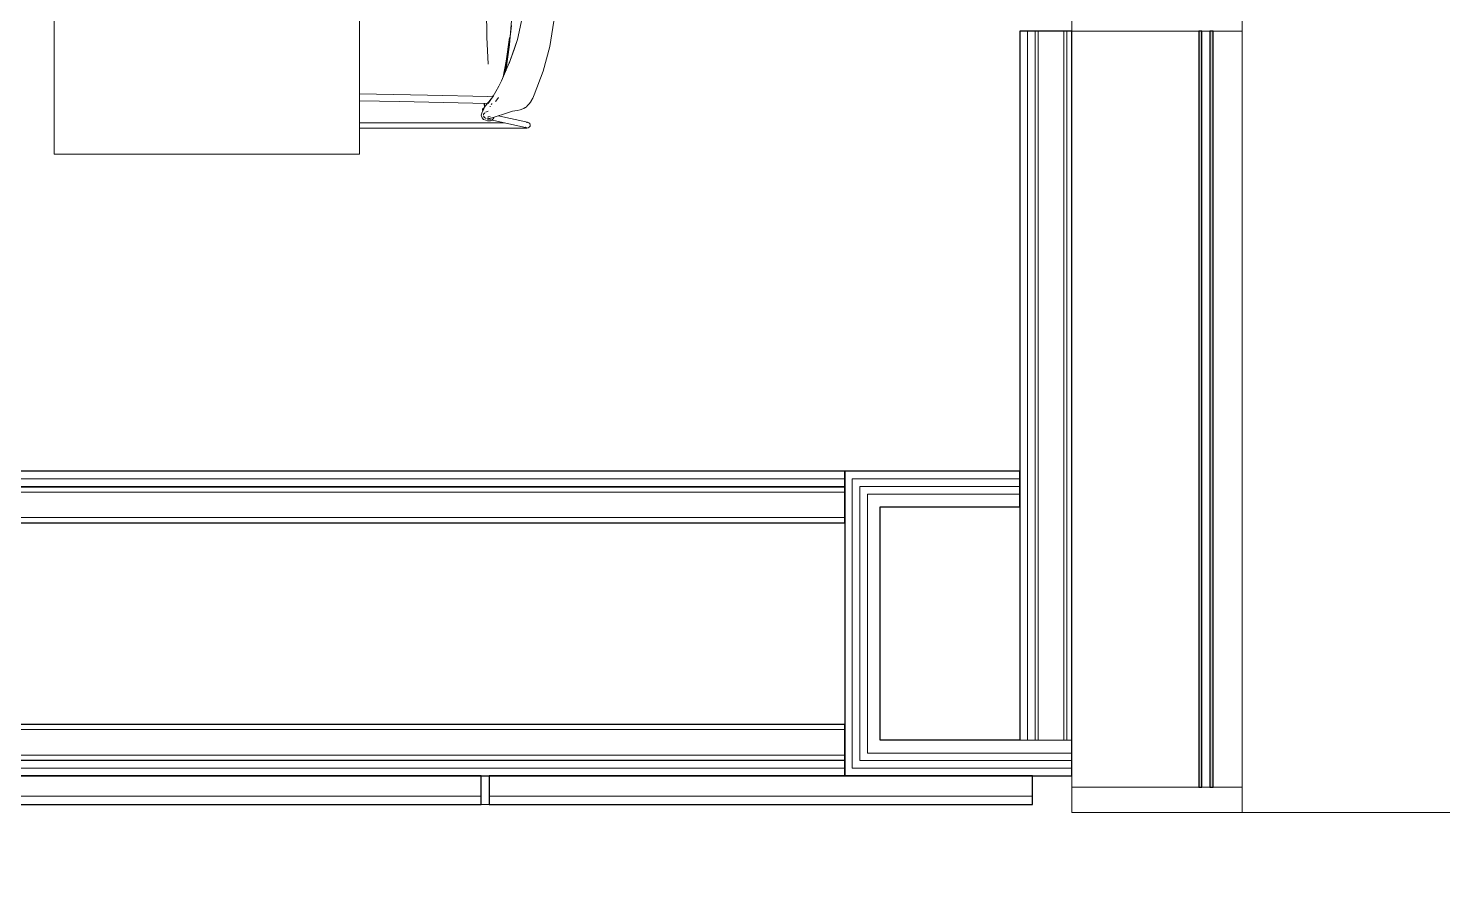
# Model space of a CAD drawing. Header units: millimetres. Extents: x 90978 to 295199, y -4084 to 97293.
# Drawn here: x 228749 to 231529, y 14928 to 16633 of the extents above; entities that cross this region are included whole.
import ezdxf

# ---------------------------------------------------------------- set-up
doc = ezdxf.new("R2010")
doc.units = ezdxf.units.MM
doc.header["$MEASUREMENT"] = 0
for name, color, linetype, lineweight in [('CSM-STL-XX-ZZ-M3-A-XXXX-00001_detached _19_04_21__rvt-1-Level 0$0$A-DOOR', 4, 'CONTINUOUS', 9), ('CSM-STL-XX-ZZ-M3-A-XXXX-00001_detached _19_04_21__rvt-1-Level 0$0$A-GLAZ-CURT', 7, 'CONTINUOUS', 9), ('CSM-STL-XX-ZZ-M3-A-XXXX-00001_detached _19_04_21__rvt-1-Level 0$0$A-GLAZ-CWMG', 7, 'CONTINUOUS', 9), ('CSM-STL-XX-ZZ-M3-A-XXXX-00001_detached _19_04_21__rvt-1-Level 0$0$A-WALL', 7, 'CONTINUOUS', 9), ('CSM-STL-XX-ZZ-M3-A-XXXX-00001_detached _19_04_21__rvt-1-Level 0$0$I-WALL', 7, 'CONTINUOUS', 9), ('G-IMPT', 8, 'CONTINUOUS', 9), ('I-FURN', 8, 'CONTINUOUS', 9)]:
    doc.layers.add(name, color=color, linetype=linetype, lineweight=lineweight)

msp = doc.modelspace()

# ---------------------------------------------------------------- hatches: boundary and pattern name
at = {"layer": 'CSM-STL-XX-ZZ-M3-A-XXXX-00001_detached _19_04_21__rvt-1-Level 0$0$A-GLAZ-CURT'}
h = msp.add_hatch(color=256, dxfattribs=at)
h.paths.add_polyline_path([(231049.8, 15141.2), (231055.8, 15141.2), (231055.8, 16627.2), (231049.8, 16627.2), (231049.8, 16095.1)], flags=0)
h.paths.add_polyline_path([(231071.8, 15141.2), (231077.8, 15141.2), (231077.8, 16627.2), (231071.8, 16627.2), (231071.8, 16095.1)], flags=0)

# ---------------------------------------------------------------- linework, layer by layer
at = {"layer": 'CSM-STL-XX-ZZ-M3-A-XXXX-00001_detached _19_04_21__rvt-1-Level 0$0$A-DOOR', "lineweight": 20}
msp.add_line((231063.8, 15091.2), (232480.8, 15091.2), dxfattribs=at)
at = {"layer": 'CSM-STL-XX-ZZ-M3-A-XXXX-00001_detached _19_04_21__rvt-1-Level 0$0$A-DOOR'}
msp.add_arc((231063.8, 15091.2), 1417, 270, 0, dxfattribs=at)
at = {"layer": 'CSM-STL-XX-ZZ-M3-A-XXXX-00001_detached _19_04_21__rvt-1-Level 0$0$A-GLAZ-CURT', "lineweight": 30}
for p, q in [((231055.8, 16627.2), (231049.8, 16627.2)), ((231049.8, 16627.2), (231049.8, 15141.2)), ((231055.8, 15141.2), (231055.8, 16627.2)), ((231077.8, 16627.2), (231071.8, 16627.2)), ((231071.8, 16627.2), (231071.8, 15141.2)), ((231077.8, 15141.2), (231077.8, 16627.2)), ((231049.8, 15141.2), (231055.8, 15141.2)), ((231071.8, 15141.2), (231077.8, 15141.2))]:
    msp.add_line(p, q, dxfattribs=at)
at = {"layer": 'CSM-STL-XX-ZZ-M3-A-XXXX-00001_detached _19_04_21__rvt-1-Level 0$0$A-GLAZ-CWMG', "lineweight": 20, "extrusion": (0, 0, -1)}
for p, q in [((230800.3, 16677.2), (230800.3, 16627.2)), ((231135.3, 16627.2), (231135.3, 16677.2)), ((230800.3, 16627.2), (231135.3, 16627.2)), ((230800.3, 15141.2), (230800.3, 15091.2)), ((231135.3, 15141.2), (230800.3, 15141.2)), ((231135.3, 15091.2), (231135.3, 15141.2)), ((230800.3, 15091.2), (231135.3, 15091.2))]:
    msp.add_line(p, q, dxfattribs=at)
at = {"layer": 'CSM-STL-XX-ZZ-M3-A-XXXX-00001_detached _19_04_21__rvt-1-Level 0$0$A-GLAZ-CWMG'}
for p, q in [((231135.3, 15141.2), (231135.3, 16627.2)), ((230800.3, 15141.2), (230800.3, 15163.2))]:
    msp.add_line(p, q, dxfattribs=at)
at = {"layer": 'CSM-STL-XX-ZZ-M3-A-XXXX-00001_detached _19_04_21__rvt-1-Level 0$0$A-WALL'}
for p, q in [((230713.3, 16627.2), (230713.3, 15233.2)), ((230728.3, 16627.2), (230728.3, 15233.2)), ((230734.3, 16627.2), (230734.3, 15233.2)), ((230784.3, 16627.2), (230784.3, 15233.2)), ((230790.3, 16627.2), (230790.3, 15233.2)), ((230353.8, 15747), (226490.6, 15747)), ((230698.3, 15747), (230368.8, 15747)), ((230368.8, 15732), (230368.8, 15747)), ((230353.8, 15732), (226490.6, 15732)), ((230353.8, 15731), (226490.6, 15731)), ((230353.8, 15721), (226490.6, 15721)), ((230368.8, 15692), (230368.8, 15732)), ((230698.3, 15732), (230383.8, 15732)), ((230383.8, 15717), (230383.8, 15732)), ((230383.8, 15692), (230383.8, 15717)), ((230698.3, 15717), (230398.8, 15717)), ((230398.8, 15692), (230398.8, 15717)), ((230368.8, 15233.2), (230368.8, 15692)), ((230383.8, 15233.2), (230383.8, 15692)), ((230398.8, 15233.2), (230398.8, 15692)), ((230353.8, 15671), (226490.6, 15671)), ((230353.8, 15254.2), (226490.6, 15254.2)), ((230368.8, 15193.2), (230368.8, 15233.2)), ((230383.8, 15208.2), (230383.8, 15233.2)), ((230383.8, 15193.2), (230383.8, 15208.2)), ((230398.8, 15208.2), (230398.8, 15233.2)), ((230800.3, 15208.2), (230398.8, 15208.2)), ((230698.3, 15233.2), (230713.3, 15233.2)), ((230713.3, 15233.2), (230728.3, 15233.2)), ((230728.3, 15233.2), (230734.3, 15233.2)), ((230734.3, 15233.2), (230784.3, 15233.2)), ((230784.3, 15233.2), (230790.3, 15233.2)), ((230790.3, 15233.2), (230800.3, 15233.2)), ((230353.8, 15204.2), (226490.6, 15204.2)), ((230353.8, 15194.2), (226490.6, 15194.2)), ((230353.8, 15193.2), (226490.6, 15193.2)), ((230368.8, 15178.2), (230368.8, 15193.2)), ((230800.3, 15193.2), (230383.8, 15193.2)), ((230353.8, 15178.2), (226490.6, 15178.2)), ((230800.3, 15178.2), (230368.8, 15178.2)), ((229639.3, 15123.2), (226639.3, 15123.2)), ((230722.8, 15123.2), (229655.3, 15123.2))]:
    msp.add_line(p, q, dxfattribs=at)
at = {"layer": 'CSM-STL-XX-ZZ-M3-A-XXXX-00001_detached _19_04_21__rvt-1-Level 0$0$I-WALL', "lineweight": 30}
for p, q in [((230800.3, 16627.2), (230698.3, 16627.2)), ((230698.3, 16627.2), (230698.3, 15233.2)), ((230800.3, 15233.2), (230800.3, 16627.2)), ((230353.8, 15762), (226490.6, 15762)), ((230698.3, 15762), (230353.8, 15762)), ((230353.8, 15762), (230353.8, 15747)), ((230353.8, 15661), (230353.8, 15762)), ((230353.8, 15747), (230353.8, 15692)), ((230698.3, 15692), (230698.3, 15762)), ((230353.8, 15692), (230353.8, 15233.2)), ((230423.8, 15692), (230698.3, 15692)), ((230423.8, 15233.2), (230423.8, 15692)), ((226490.6, 15661), (230353.8, 15661)), ((230353.8, 15264.2), (226490.6, 15264.2)), ((230353.8, 15163.2), (230353.8, 15264.2)), ((230353.8, 15233.2), (230353.8, 15178.2)), ((230698.3, 15233.2), (230423.8, 15233.2)), ((230800.3, 15163.2), (230800.3, 15233.2)), ((226490.6, 15163.2), (230353.8, 15163.2)), ((229639.3, 15163.2), (226639.3, 15163.2)), ((229639.3, 15107.2), (229639.3, 15163.2)), ((230722.8, 15163.2), (229655.3, 15163.2)), ((229655.3, 15163.2), (229655.3, 15107.2)), ((230353.8, 15178.2), (230353.8, 15163.2)), ((230353.8, 15163.2), (230800.3, 15163.2)), ((230722.8, 15107.2), (230722.8, 15163.2)), ((226639.3, 15107.2), (229639.3, 15107.2)), ((229655.3, 15107.2), (230722.8, 15107.2))]:
    msp.add_line(p, q, dxfattribs=at)
at = {"layer": 'CSM-STL-XX-ZZ-M3-A-XXXX-00001_detached _19_04_21__rvt-1-Level 0$0$I-WALL'}
msp.add_line((229655.3, 15107.2), (229639.3, 15107.2), dxfattribs=at)
at = {"layer": 'G-IMPT'}
for p, q in [((229649.7, 16669.6), (229650.7, 16615.7)), ((229719.8, 16653.3), (229710.5, 16610.8)), ((229694.5, 16598.9), (229698.6, 16638.7)), ((229698.9, 16648.5), (229695.1, 16600.7)), ((229774.3, 16597.4), (229782.4, 16646.8)), ((229652.8, 16562.5), (229650.7, 16615.7)), ((229694.9, 16615.1), (229688.4, 16567.8)), ((229688.5, 16568), (229694.9, 16615.1)), ((229688.6, 16559.8), (229694.5, 16598.9)), ((229695.1, 16600.7), (229688.7, 16553.4)), ((229696.4, 16569.6), (229710.5, 16610.8)), ((229710.5, 16610.8), (229704.4, 16591.1)), ((229704.4, 16591.1), (229710.4, 16610.8)), ((229711.9, 16616), (229710.4, 16610.8)), ((229710.5, 16610.8), (229711.9, 16616)), ((229774.3, 16597.4), (229761.3, 16548.9)), ((229696.4, 16569.6), (229679.2, 16529.6)), ((229694.2, 16563.8), (229696.4, 16569.6)), ((229694.2, 16563.8), (229696.4, 16569.6)), ((229696.4, 16569.6), (229704.4, 16591.1)), ((229696.4, 16569.6), (229704.4, 16591.1)), ((229688.5, 16568), (229682.7, 16537.7)), ((229682.7, 16537.7), (229688.4, 16567.8)), ((229688.6, 16559.8), (229685.7, 16544.7)), ((229688.7, 16553.4), (229688.1, 16550.2)), ((229761.3, 16548.9), (229743.7, 16502.1)), ((229673.9, 16519), (229668.4, 16508.6)), ((229673.9, 16519), (229679.1, 16529.6)), ((229683.3, 16539), (229679.1, 16529.6)), ((229683.3, 16539), (229679.2, 16529.6)), ((229399.9, 16504.1), (229533.5, 16501.4)), ((229399.9, 16490.6), (229478.9, 16488.9)), ((229651.8, 16485.1), (229478.9, 16488.9)), ((229652.4, 16498.8), (229533.5, 16501.4)), ((229647.9, 16480.7), (229652.2, 16486.1)), ((229655.1, 16489.3), (229652.2, 16486.1)), ((229660.7, 16499.2), (229652.4, 16498.8)), ((229653, 16485.3), (229658.6, 16493.5)), ((229653, 16485.3), (229658.1, 16493)), ((229655.1, 16489.3), (229658.6, 16493.5)), ((229658.1, 16493), (229663.6, 16500.4)), ((229663.6, 16499.9), (229660.7, 16499.2)), ((229668.4, 16508.6), (229663, 16499.6)), ((229663.6, 16500.4), (229663, 16499.6)), ((229667.5, 16489), (229667.8, 16489.5)), ((229667.8, 16489.5), (229673.1, 16496.8)), ((229737.5, 16489.8), (229734.1, 16484.9)), ((229737.5, 16489.8), (229737.7, 16490.1)), ((229740.9, 16495.7), (229737.7, 16490.1)), ((229743.7, 16502.1), (229740.9, 16495.7)), ((229640.3, 16466.3), (229639.5, 16462.2)), ((229640.6, 16458), (229639.5, 16462.2)), ((229640.3, 16466.3), (229644.7, 16474.7)), ((229641.1, 16456.7), (229640.6, 16458)), ((229645.9, 16477.6), (229643.7, 16472.7)), ((229643.7, 16472.7), (229644.7, 16474.7)), ((229643.7, 16462), (229643.8, 16462.6)), ((229644.2, 16464.5), (229643.8, 16462.6)), ((229644.5, 16465.1), (229644.2, 16464.5)), ((229645.4, 16458.4), (229644.2, 16460)), ((229644.2, 16460), (229645, 16459)), ((229644.4, 16459.5), (229646.6, 16456.8)), ((229644.5, 16465.1), (229646.2, 16466.9)), ((229645.4, 16458.4), (229645, 16459)), ((229645.4, 16485.3), (229645.7, 16477.2)), ((229646.1, 16478), (229645.8, 16485.3)), ((229646.1, 16477.9), (229645.8, 16485.3)), ((229645.9, 16477.6), (229647.9, 16480.7)), ((229648.1, 16468.3), (229652.9, 16469.7)), ((229651.5, 16457.9), (229657, 16459.5)), ((229651.5, 16457.9), (229653.6, 16458.9)), ((229651.8, 16485.1), (229651.8, 16485.1)), ((229653.8, 16459.2), (229652.8, 16458.1)), ((229652.8, 16458.1), (229653.6, 16458.9)), ((229653.8, 16459.2), (229653.2, 16458.5)), ((229657.3, 16479.7), (229656.8, 16478.3)), ((229658.9, 16456.5), (229670.7, 16460.3)), ((229659, 16482.9), (229660.1, 16484.5)), ((229660.5, 16485.1), (229660.1, 16484.5)), ((229670.7, 16460.3), (229683.1, 16464.2)), ((229730.4, 16448.2), (229672.8, 16461.1)), ((229683.1, 16464.2), (229695.1, 16468.1)), ((229700.7, 16469.8), (229695.1, 16468.1)), ((229710, 16471.4), (229700.7, 16469.8)), ((229710, 16471.4), (229716, 16472.5)), ((229720.9, 16474.3), (229716, 16472.5)), ((229720.9, 16474.3), (229723.2, 16475.5)), ((229725.8, 16477), (229723.2, 16475.5)), ((229726.2, 16477.3), (229725.8, 16477)), ((229726.2, 16477.3), (229728.1, 16478.8)), ((229728.1, 16478.8), (229730.6, 16481)), ((229730.6, 16481), (229732.4, 16482.8)), ((229734.1, 16484.9), (229732.4, 16482.8)), ((229399.9, 16447.1), (229685.3, 16447.1)), ((229399.9, 16436.3), (229710.4, 16436.3)), ((229644.2, 16453.5), (229641.1, 16456.7)), ((229644.2, 16453.5), (229648.5, 16452.1)), ((229648.4, 16456.1), (229647.2, 16456.5)), ((229648.9, 16455.7), (229647.2, 16456.5)), ((229651.7, 16451.1), (229648.5, 16452.1)), ((229651.4, 16454.7), (229659.6, 16456.8)), ((229658.9, 16456.5), (229651.4, 16454.7)), ((229651.7, 16451.1), (229655.7, 16450.9)), ((229652.4, 16454.5), (229651.8, 16454.8)), ((229652.4, 16454.5), (229651.8, 16454.7)), ((229652.4, 16454.5), (229651.8, 16454.7)), ((229652.4, 16454.5), (229654.4, 16454.1)), ((229656, 16455.7), (229652.8, 16454.1)), ((229654.9, 16455.4), (229652.8, 16454.1)), ((229653.7, 16454.9), (229659.6, 16456.8)), ((229656, 16455.7), (229653.7, 16454.9)), ((229657.4, 16451.2), (229655.7, 16450.9)), ((229655.9, 16453.8), (229728.8, 16437.3)), ((229657.4, 16451.2), (229657.7, 16451.2)), ((229657.7, 16451.2), (229660.6, 16452.6)), ((229660.9, 16452.8), (229660.6, 16452.6)), ((229660.9, 16452.8), (229662.7, 16454.7)), ((229663.9, 16457.3), (229662.7, 16454.7)), ((229663.9, 16457.2), (229662.7, 16454.7)), ((229662.8, 16454.9), (229662.7, 16454.7)), ((229662.8, 16454.9), (229663.9, 16457.3)), ((229663.9, 16457.2), (229663.9, 16457.3)), ((229716.7, 16436.3), (229710.4, 16436.3)), ((229716.7, 16436.3), (229723.9, 16436.5)), ((229723.9, 16436.5), (229729.1, 16436.7)), ((229728.8, 16437.3), (229726.7, 16438.4)), ((229726.9, 16438.2), (229726.7, 16438.4)), ((229728.1, 16447.5), (229730.6, 16447.9)), ((229728.3, 16447.6), (229730.6, 16447.9)), ((229729.1, 16436.7), (229731.5, 16437.1)), ((229730.4, 16448.2), (229732.9, 16447.4)), ((229731.5, 16437.1), (229733.9, 16438.3)), ((229734.7, 16445.6), (229732.9, 16447.4)), ((229732.9, 16447.4), (229733.2, 16447.1)), ((229733.9, 16438.3), (229735.4, 16440.4)), ((229734.7, 16445.6), (229735, 16445.2)), ((229735.7, 16443.1), (229735, 16445.2)), ((229735.7, 16443.1), (229735.4, 16440.4))]:
    msp.add_line(p, q, dxfattribs=at)
at = {"layer": 'I-FURN'}
for p, q in [((228799.9, 17585.8), (228799.9, 16385.8)), ((229399.9, 16385.8), (229399.9, 17585.8)), ((229644.4, 16476.5), (229641.9, 16471.4)), ((229641.9, 16471.4), (229643.5, 16475.7)), ((229641.9, 16471.4), (229642.8, 16474.7)), ((229641.9, 16472.6), (229642.2, 16473.7)), ((229641.9, 16471.4), (229642.2, 16473.7)), ((229641.9, 16471.4), (229641.9, 16472.6)), ((229642.4, 16469.9), (229641.9, 16471.4)), ((229642.2, 16473.7), (229642.8, 16474.7)), ((229643.5, 16475.7), (229642.8, 16474.7)), ((229644.4, 16476.5), (229643.5, 16475.7)), ((229644.4, 16476.5), (229643.7, 16472.7)), ((229644.4, 16476.5), (229644.2, 16473.9)), ((229644.4, 16476.5), (229645.7, 16476.7)), ((229644.4, 16476.5), (229644.8, 16476.1)), ((229644.4, 16476.5), (229644.5, 16476.1)), ((229644.4, 16476.5), (229644.5, 16474.4)), ((229644.4, 16476.5), (229644.6, 16474.8)), ((228799.9, 16385.8), (229399.9, 16385.8))]:
    msp.add_line(p, q, dxfattribs=at)

doc.saveas('drawing.dxf')
